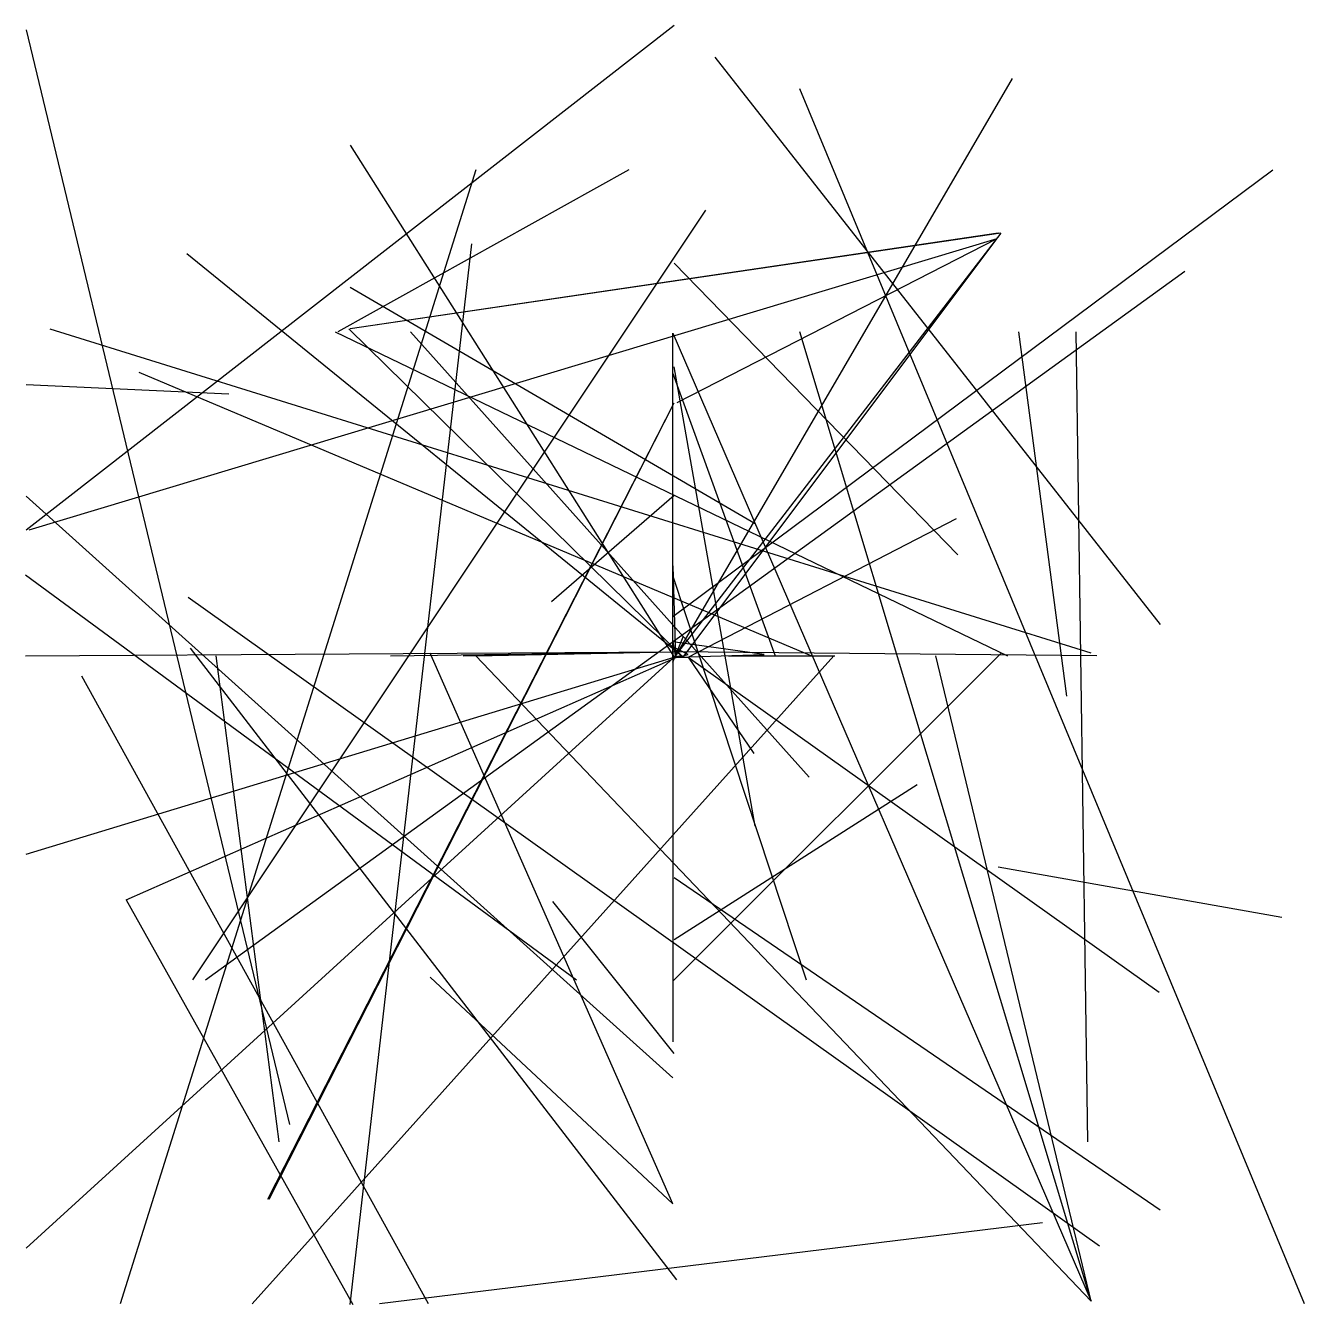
# Model space of a CAD drawing. Header units: metres. Extents: x 0 to 1.97, y 0 to 1.97.
import ezdxf

# ---------------------------------------------------------------- set-up
doc = ezdxf.new("R2010")
doc.units = ezdxf.units.M

msp = doc.modelspace()

# ---------------------------------------------------------------- linework, layer by layer
at = {"layer": 'MCD_Layer_0'}
for p, q in [((1.000946, 1.973419), (0.000885, 1.195007)), ((0.000916, 1.96701), (0.407196, 0.277802)), ((1.063446, 1.924622), (1.750916, 1.049011)), ((1.522461, 1.891632), (1.002045, 0.999023)), ((1.973419, 0.000885), (1.195007, 1.875946)), ((0.500916, 1.789001), (1.000946, 0.999023)), ((0.695007, 1.750916), (0.14621, 0.000885)), ((0.931, 1.750916), (0.481812, 1.500916)), ((0.999023, 1.061523), (1.924622, 1.750916)), ((1.049011, 1.688446), (0.257812, 0.500916)), ((1.499023, 1.644318), (0.004791, 1.195007)), ((1.500885, 1.653015), (0.500946, 1.505402)), ((1.504822, 1.653015), (0.500946, 1.505402)), ((1.504822, 1.653015), (1.000946, 0.999023)), ((1.499023, 1.644318), (1.004791, 1.391022)), ((1.014648, 0.999023), (1.499023, 1.644318)), ((1.014648, 0.999023), (0.249023, 1.621399)), ((0.500885, 0), (0.688446, 1.636597)), ((1.438416, 1.156616), (1.000916, 1.607025)), ((0.277802, 0.500916), (1.789001, 1.594696)), ((1.125946, 1.20462), (0.500916, 1.569)), ((1.644318, 1.004791), (0.038086, 1.5047)), ((0.477814, 1.500916), (1.515015, 1.000946)), ((1.014648, 0.999023), (0.499023, 1.505402)), ((0.594208, 1.500885), (1.209015, 0.813446)), ((1.644318, 0.004791), (1.195007, 1.500946)), ((1.607025, 0.938416), (1.532593, 1.500916)), ((1.639008, 0.250946), (1.621399, 1.500885)), ((0.999023, 1.014648), (0.999023, 1.499023)), ((0.999023, 1.014648), (0.999023, 1.499023)), ((0.999023, 1.499023), (1.644318, 0.004791)), ((1.125916, 0.73822), (1.000885, 1.447021)), ((0.175018, 1.438416), (1.212616, 1.000916)), ((0.999023, 1.436523), (1.156616, 1.000916)), ((0.313446, 1.404602), (0.000916, 1.419006)), ((0.374023, 0.162201), (1.000885, 1.391022)), ((0.375916, 0.162201), (1.000885, 1.391022)), ((0.999023, 0.349823), (0.000916, 1.247009)), ((0.811523, 1.084595), (1.000916, 1.249023)), ((1.022461, 0.999023), (1.436523, 1.212616)), ((0, 1.125946), (0.85022, 0.500885)), ((0.999023, 1.006836), (0.999023, 1.139648)), ((0.999023, 1.139648), (1.00293, 0.999023)), ((0.999023, 1.006836), (0.999023, 1.139648)), ((0.999023, 1.139648), (1.00293, 0.999023)), ((0.999023, 1.006836), (0.999023, 1.139648)), ((0.999023, 1.124023), (1.20462, 0.500916)), ((1.657196, 0.089813), (0.250916, 1.091003)), ((0.999023, 0.991211), (1.014618, 1.030273)), ((0, 1.000946), (0.999023, 1.006836)), ((1.004791, 0.038086), (0.2547, 1.012604)), ((0.563019, 1.000916), (0.999023, 1.006836)), ((0.675018, 1.000916), (0.999023, 1.006836)), ((0.695007, 1.000916), (0.999023, 1.006836)), ((0.999023, 1.022461), (0.999023, 0.405273)), ((1.139648, 1.00293), (0.999023, 1.022461)), ((0.999023, 1.022461), (0.999023, 0.811523)), ((1.139648, 1.00293), (0.999023, 1.022461)), ((0.999023, 1.022461), (0.999023, 0.999023)), ((1.139648, 1.00293), (0.999023, 1.022461)), ((0.999023, 1.022461), (1.00293, 0.999023)), ((0.999023, 1.006836), (0.999023, 1.022461)), ((0.999023, 1.022461), (1.00293, 0.999023)), ((0.999023, 1.006836), (0.999023, 1.022461)), ((0.999023, 1.022461), (1.00293, 0.999023)), ((1.022461, 1.00293), (0.999023, 1.014648)), ((1.022461, 1.00293), (0.999023, 1.014648)), ((1.022461, 1.00293), (0.999023, 1.014648)), ((1.653015, 1.000946), (0.999023, 1.006836)), ((0.999023, 0.999023), (0.999023, 1.006836)), ((0.000885, 0.695007), (1.000916, 0.999023)), ((0.000916, 0.087006), (1.000916, 0.999023)), ((0.155273, 0.624207), (1.004822, 0.999023)), ((0.293793, 1.000916), (0.391022, 0.250885)), ((0.349823, 0.000916), (1.247009, 1.000946)), ((0.999023, 0.155273), (0.624207, 1.004822)), ((1.644318, 0.004791), (0.695007, 1.000916)), ((0.999023, 0.499023), (1.505402, 1.004822)), ((1.012604, 1.000916), (0.999023, 0.999023)), ((1.000916, 0.999023), (0.999023, 0.999023)), ((1.004822, 0.999023), (0.999023, 0.999023)), ((1.000916, 0.999023), (1.006836, 0.999023)), ((1.000916, 0.999023), (1.006836, 0.999023)), ((1.000946, 0.999023), (1.006836, 0.999023)), ((1.000946, 0.999023), (1.006836, 0.999023)), ((1.000946, 0.999023), (1.006836, 0.999023)), ((1.000946, 0.999023), (1.006836, 0.999023)), ((1.00293, 0.999023), (1.022461, 0.999023)), ((1.00293, 0.999023), (1.022461, 0.999023)), ((1.00293, 0.999023), (1.022461, 0.999023)), ((1.00293, 0.999023), (1.014648, 0.999023)), ((1.00293, 0.999023), (1.014648, 0.999023)), ((1.006836, 0.999023), (1.139648, 1.00293)), ((1.006836, 0.999023), (1.139648, 1.00293)), ((1.006836, 0.999023), (1.139648, 1.00293)), ((1.006836, 0.999023), (1.022461, 1.00293)), ((1.006836, 0.999023), (1.022461, 1.00293)), ((1.022461, 0.999023), (1.124023, 0.85022)), ((1.022461, 0.999023), (1.749023, 0.481812)), ((1.084595, 1.000916), (1.249023, 1.000946)), ((1.644318, 0.004791), (1.404388, 1.000916)), ((0.621796, 0.000916), (0.087006, 0.969666)), ((1.000916, 0.563019), (1.375916, 0.802216)), ((1.500916, 0.675018), (1.938416, 0.597809)), ((1.000885, 0.659027), (1.750916, 0.14621)), ((0.155273, 0.624207), (0.504822, 0)), ((1.000916, 0.387024), (0.813416, 0.621796)), ((0.999023, 0.155273), (0.624207, 0.504822)), ((1.569, 0.125946), (0.546204, 0.000885))]:
    msp.add_line(p, q, dxfattribs=at)

doc.saveas('drawing.dxf')
